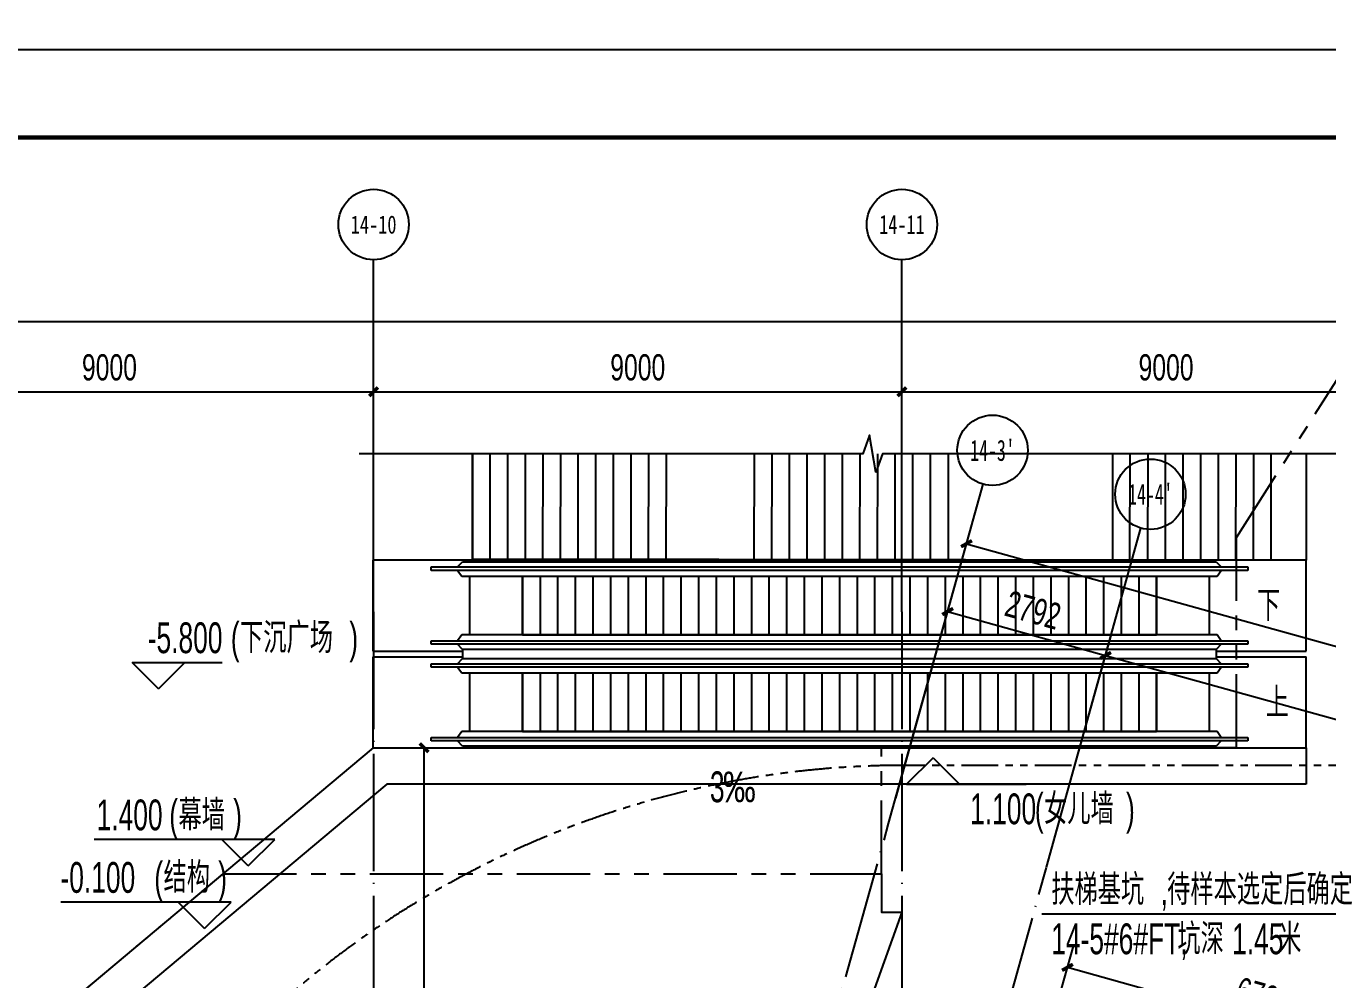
# Model space of a CAD drawing. Extents: x -409435 to 356702, y -107829 to 330904.
# Drawn here: x 71479 to 93658, y 47741 to 64002 of the extents above; entities that cross this region are included whole.
import ezdxf
from ezdxf.enums import TextEntityAlignment as Align
from ezdxf.xclip import XClip

# ---------------------------------------------------------------- set-up
doc = ezdxf.new("R2010")
doc.units = 0
doc.header["$LTSCALE"] = 1000
doc.header["$MEASUREMENT"] = 0
doc.header["$XCLIPFRAME"] = 0
doc.linetypes.add('104-14# 核心筒$0$DOTE', pattern=[2.42, 2, -0.2, 0.02, -0.2])
doc.linetypes.add('X-104 14#平面$0$PHANTOM2', pattern=[1.25, 0.625, -0.125, 0.125, -0.125, 0.125, -0.125])
for name, color, linetype in [('01-标注_尺寸', 124, 'Continuous'), ('104-14# 核心筒$0$01-标注_轴线坐标', 132, 'Continuous'), ('104-14# 核心筒$0$02-TEXT_轴号', 7, 'Continuous'), ('104-14# 核心筒$0$A_AXIS-轴线', 36, '104-14# 核心筒$0$DOTE'), ('104-14# 核心筒$0$AXIS_TEXT', 7, 'Continuous'), ('AXIS_TEXT', 7, 'Continuous'), ('X-104 14#平面$0$01-标注_标高', 200, 'Continuous'), ('X-104 14#平面$0$01-标注_符号', 200, 'Continuous'), ('X-104 14#平面$0$02-TEXT_标注', 130, 'Continuous'), ('X-104 14#平面$0$A-E_楼梯', 171, 'Continuous'), ('X-104 14#平面$0$A-O_屋面', 201, 'Continuous'), ('X-104 14#平面$0$A-SUR_吊顶', 40, 'Continuous')]:
    doc.layers.add(name, color=color, linetype=linetype)
doc.styles.add('104-14# 核心筒$0$_TCH_AXIS', font='STXIHEI_0.TTF', dxfattribs={"width": 0.8})
doc.styles.add('104-14# 核心筒$0$_TCH_DIM_T3', font='ros.shx', dxfattribs={"width": 0.705882, "bigfont": 'jd.shx'})
doc.styles.add('_TCH_DIM_T3', font='ros.shx', dxfattribs={"width": 0.705882, "bigfont": 'jd.shx'})
doc.styles.add('COMPLEX', font='COMPLEX')
doc.styles.add('X-104 14#平面$0$_TCH_DIM', font='ros.shx', dxfattribs={"width": 0.8, "bigfont": 'jd.shx'})
doc.dimstyles.new('104-14# 核心筒$0$_TCH_ARCH&&150', dxfattribs={"dimtxt": 446.25, "dimasz": 150, "dimexe": 375, "dimexo": 450, "dimgap": 189.375, "dimtad": 1, "dimdec": 0, "dimzin": 0, "dimdsep": 46, "dimtxsty": '104-14# 核心筒$0$_TCH_DIM_T3', "dimblk": '104-14# 核心筒$0$_ArchTick', "dimcen": 0.09, "dimclrt": 7, "dimazin": 2, "dimtfac": 1, "dimtdec": 0, "dimtix": 1, "dimtmove": 2, "dimatfit": 3, "dimfxl": 0, "dimtolj": 1, "dimtzin": 0, "dimarcsym": 0})
doc.dimstyles.new('_TCH_ARCH&&150', dxfattribs={"dimtxt": 446.25, "dimasz": 150, "dimexe": 375, "dimexo": 450, "dimgap": 189.375, "dimtad": 1, "dimdec": 0, "dimzin": 0, "dimdsep": 46, "dimtxsty": '_TCH_DIM_T3', "dimblk": 'ARCHTICK', "dimcen": 0.09, "dimclrt": 7, "dimazin": 2, "dimtfac": 1, "dimtdec": 0, "dimtix": 1, "dimtmove": 2, "dimatfit": 3, "dimfxl": 0, "dimtolj": 1, "dimtzin": 0, "dimarcsym": 0})

# ---------------------------------------------------------------- blocks, each defined once
blk = doc.blocks.new('图框-A1+1-2')
for points, const_width in [([(0, 0), (1261, 0), (1261, 594), (0, 594)], 0.05), ([(1186, 584), (25, 584), (25, 10), (1186, 10)], 0.5)]:
    blk.add_lwpolyline(points, close=True, dxfattribs=dict(const_width=const_width))
blk = doc.blocks.new('图框-A1+1-4')
at = {"const_width": 0.05}
blk.add_lwpolyline([(0, 0), (1051, 0), (1051, 594), (0, 594)], close=True, dxfattribs=at)
blk = doc.blocks.new('_AXISO')
blk.add_circle((0, 0), 0.5)
at = {"layer": 'AXIS_TEXT', "style": 'COMPLEX', "width": 1.041667}
blk.add_attdef('A', text='', height=0.56, dxfattribs=at).set_placement((-0.25, -0.28), (0.25, -0.28), align=Align.FIT)
blk = doc.blocks.new('104-14# 核心筒$0$_ArchTick')
at = {"color": 0, "linetype": 'ByBlock', "const_width": 0.4}
blk.add_lwpolyline([(-0.5, -0.5), (0.5, 0.5)], dxfattribs=at)
blk = doc.blocks.new('*D2663')
at = {"layer": '104-14# 核心筒$0$01-标注_轴线坐标', "color": 0, "lineweight": -2, "transparency": 16777216}
for p, q in [((-1359, 54468), (-1359, 59343)), ((116900, 54468), (116900, 59343)), ((-1359, 58968), (116900, 58968))]:
    blk.add_line(p, q, dxfattribs=at)
at = {"layer": 'Defpoints', "color": 0, "transparency": 16777216}
for p in [(116900, 58968), (-1359, 54018), (116900, 54018)]:
    blk.add_point(p, dxfattribs=at)
at = {"layer": '104-14# 核心筒$0$01-标注_轴线坐标', "color": 0, "lineweight": -2, "transparency": 16777216, "xscale": 150, "yscale": 150, "zscale": 150, "rotation": 180}
blk.add_blockref('104-14# 核心筒$0$_ArchTick', (-1359, 58968), dxfattribs=at)
at = {"layer": '104-14# 核心筒$0$01-标注_轴线坐标', "color": 0, "lineweight": -2, "transparency": 16777216, "xscale": 150, "yscale": 150, "zscale": 150}
blk.add_blockref('104-14# 核心筒$0$_ArchTick', (116900, 58968), dxfattribs=at)
at = {"layer": '104-14# 核心筒$0$01-标注_轴线坐标', "color": 7, "transparency": 16777216, "insert": (57771, 59381), "char_height": 446.2, "attachment_point": 5, "style": '104-14# 核心筒$0$_TCH_DIM_T3'}
blk.add_mtext('\\A1;118259', dxfattribs=at)
blk = doc.blocks.new('*D2673')
at = {"layer": '104-14# 核心筒$0$01-标注_轴线坐标', "color": 0, "lineweight": -2, "transparency": 16777216}
for p, q in [((68400, 54468), (68400, 58143)), ((77400, 54468), (77400, 58143)), ((68400, 57768), (77400, 57768))]:
    blk.add_line(p, q, dxfattribs=at)
at = {"layer": 'Defpoints', "color": 0, "transparency": 16777216}
for p in [(77400, 57768), (68400, 54018), (77400, 54018)]:
    blk.add_point(p, dxfattribs=at)
at = {"layer": '104-14# 核心筒$0$01-标注_轴线坐标', "color": 0, "lineweight": -2, "transparency": 16777216, "xscale": 150, "yscale": 150, "zscale": 150, "rotation": 180}
blk.add_blockref('104-14# 核心筒$0$_ArchTick', (68400, 57768), dxfattribs=at)
at = {"layer": '104-14# 核心筒$0$01-标注_轴线坐标', "color": 0, "lineweight": -2, "transparency": 16777216, "xscale": 150, "yscale": 150, "zscale": 150}
blk.add_blockref('104-14# 核心筒$0$_ArchTick', (77400, 57768), dxfattribs=at)
at = {"layer": '104-14# 核心筒$0$01-标注_轴线坐标', "color": 7, "transparency": 16777216, "insert": (72900, 58181), "char_height": 446.2, "attachment_point": 5, "style": '104-14# 核心筒$0$_TCH_DIM_T3'}
blk.add_mtext('\\A1;9000', dxfattribs=at)
blk = doc.blocks.new('*D2674')
at = {"layer": '104-14# 核心筒$0$01-标注_轴线坐标', "color": 0, "lineweight": -2, "transparency": 16777216}
for p, q in [((77400, 54468), (77400, 58143)), ((86400, 54468), (86400, 58143)), ((77400, 57768), (86400, 57768))]:
    blk.add_line(p, q, dxfattribs=at)
at = {"layer": 'Defpoints', "color": 0, "transparency": 16777216}
for p in [(86400, 57768), (77400, 54018), (86400, 54018)]:
    blk.add_point(p, dxfattribs=at)
at = {"layer": '104-14# 核心筒$0$01-标注_轴线坐标', "color": 0, "lineweight": -2, "transparency": 16777216, "xscale": 150, "yscale": 150, "zscale": 150, "rotation": 180}
blk.add_blockref('104-14# 核心筒$0$_ArchTick', (77400, 57768), dxfattribs=at)
at = {"layer": '104-14# 核心筒$0$01-标注_轴线坐标', "color": 0, "lineweight": -2, "transparency": 16777216, "xscale": 150, "yscale": 150, "zscale": 150}
blk.add_blockref('104-14# 核心筒$0$_ArchTick', (86400, 57768), dxfattribs=at)
at = {"layer": '104-14# 核心筒$0$01-标注_轴线坐标', "color": 7, "transparency": 16777216, "insert": (81900, 58181), "char_height": 446.2, "attachment_point": 5, "style": '104-14# 核心筒$0$_TCH_DIM_T3'}
blk.add_mtext('\\A1;9000', dxfattribs=at)
blk = doc.blocks.new('*D2675')
at = {"layer": '104-14# 核心筒$0$01-标注_轴线坐标', "color": 0, "lineweight": -2, "transparency": 16777216}
for p, q in [((86400, 54468), (86400, 58143)), ((95400, 54468), (95400, 58143)), ((86400, 57768), (95400, 57768))]:
    blk.add_line(p, q, dxfattribs=at)
at = {"layer": 'Defpoints', "color": 0, "transparency": 16777216}
for p in [(95400, 57768), (86400, 54018), (95400, 54018)]:
    blk.add_point(p, dxfattribs=at)
at = {"layer": '104-14# 核心筒$0$01-标注_轴线坐标', "color": 0, "lineweight": -2, "transparency": 16777216, "xscale": 150, "yscale": 150, "zscale": 150, "rotation": 180}
blk.add_blockref('104-14# 核心筒$0$_ArchTick', (86400, 57768), dxfattribs=at)
at = {"layer": '104-14# 核心筒$0$01-标注_轴线坐标', "color": 0, "lineweight": -2, "transparency": 16777216, "xscale": 150, "yscale": 150, "zscale": 150}
blk.add_blockref('104-14# 核心筒$0$_ArchTick', (95400, 57768), dxfattribs=at)
at = {"layer": '104-14# 核心筒$0$01-标注_轴线坐标', "color": 7, "transparency": 16777216, "insert": (90900, 58181), "char_height": 446.2, "attachment_point": 5, "style": '104-14# 核心筒$0$_TCH_DIM_T3'}
blk.add_mtext('\\A1;9000', dxfattribs=at)
blk = doc.blocks.new('*D2701')
at = {"layer": '104-14# 核心筒$0$01-标注_轴线坐标', "color": 0, "lineweight": -2, "transparency": 16777216}
for p, q in [((86294, 50843), (87601, 55539)), ((87500, 55178), (111844, 48405)), ((110638, 44069), (111944, 48766))]:
    blk.add_line(p, q, dxfattribs=at)
at = {"layer": 'Defpoints', "color": 0, "transparency": 16777216}
for p in [(86174, 50409), (111844, 48405), (110517, 43636)]:
    blk.add_point(p, dxfattribs=at)
at = {"layer": '104-14# 核心筒$0$01-标注_轴线坐标', "color": 0, "lineweight": -2, "transparency": 16777216, "xscale": 150, "yscale": 150, "zscale": 150}
for p, rotation in [((87500, 55178), 164.4518973649167), ((111844, 48405), 344.4518973649167)]:
    blk.add_blockref('104-14# 核心筒$0$_ArchTick', p, dxfattribs=dict(at, rotation=rotation))
at = {"layer": '104-14# 核心筒$0$01-标注_轴线坐标', "color": 7, "transparency": 16777216, "insert": (99783, 52189), "char_height": 446.2, "attachment_point": 5, "rotation": 344.4519, "style": '104-14# 核心筒$0$_TCH_DIM_T3'}
blk.add_mtext('\\A1;25268', dxfattribs=at)
blk = doc.blocks.new('*D2702')
at = {"layer": '104-14# 核心筒$0$01-标注_轴线坐标', "color": 0, "lineweight": -2, "transparency": 16777216}
for p, q in [((86294, 50843), (87279, 54383)), ((87179, 54022), (89869, 53273)), ((88984, 50094), (89969, 53635))]:
    blk.add_line(p, q, dxfattribs=at)
at = {"layer": 'Defpoints', "color": 0, "transparency": 16777216}
for p in [(89869, 53273), (86174, 50409), (88863, 49661)]:
    blk.add_point(p, dxfattribs=at)
at = {"layer": '104-14# 核心筒$0$01-标注_轴线坐标', "color": 0, "lineweight": -2, "transparency": 16777216, "xscale": 150, "yscale": 150, "zscale": 150}
for p, rotation in [((87179, 54022), 164.4518973650897), ((89869, 53273), 344.4518973650897)]:
    blk.add_blockref('104-14# 核心筒$0$_ArchTick', p, dxfattribs=dict(at, rotation=rotation))
at = {"layer": '104-14# 核心筒$0$01-标注_轴线坐标', "color": 7, "transparency": 16777216, "insert": (88634, 54045), "char_height": 446.2, "attachment_point": 5, "rotation": 344.4519, "style": '104-14# 核心筒$0$_TCH_DIM_T3'}
blk.add_mtext('\\A1;2792', dxfattribs=at)
blk = doc.blocks.new('*D2703')
at = {"layer": '104-14# 核心筒$0$01-标注_轴线坐标', "color": 0, "lineweight": -2, "transparency": 16777216}
for p, q in [((88984, 50094), (89969, 53635)), ((89869, 53273), (102123, 49864)), ((101239, 46685), (102224, 50225))]:
    blk.add_line(p, q, dxfattribs=at)
at = {"layer": 'Defpoints', "color": 0, "transparency": 16777216}
for p in [(102123, 49864), (88863, 49661), (101118, 46251)]:
    blk.add_point(p, dxfattribs=at)
at = {"layer": '104-14# 核心筒$0$01-标注_轴线坐标', "color": 0, "lineweight": -2, "transparency": 16777216, "xscale": 150, "yscale": 150, "zscale": 150}
for p, rotation in [((89869, 53273), 164.4518973650898), ((102123, 49864), 344.4518973650898)]:
    blk.add_blockref('104-14# 核心筒$0$_ArchTick', p, dxfattribs=dict(at, rotation=rotation))
at = {"layer": '104-14# 核心筒$0$01-标注_轴线坐标', "color": 7, "transparency": 16777216, "insert": (96106, 51966), "char_height": 446.2, "attachment_point": 5, "rotation": 344.4519, "style": '104-14# 核心筒$0$_TCH_DIM_T3'}
blk.add_mtext('\\A1;12720', dxfattribs=at)
blk = doc.blocks.new('_ArchTick')
at = {"color": 0, "linetype": 'ByBlock', "const_width": 0.4}
blk.add_lwpolyline([(-0.5, -0.5), (0.5, 0.5)], dxfattribs=at)
blk = doc.blocks.new('*D569')
at = {"layer": '01-标注_尺寸', "color": 0, "lineweight": -2, "transparency": 16777216}
for p, q in [((77850, 51700), (78635, 51700)), ((78260, 40800), (78260, 51700)), ((77850, 40800), (78635, 40800))]:
    blk.add_line(p, q, dxfattribs=at)
at = {"layer": 'Defpoints', "color": 0, "transparency": 16777216}
for p in [(77400, 51700), (78260, 51700), (77400, 40800)]:
    blk.add_point(p, dxfattribs=at)
at = {"layer": '01-标注_尺寸', "color": 0, "lineweight": -2, "transparency": 16777216, "xscale": 150, "yscale": 150, "zscale": 150}
for p, rotation in [((78260, 51700), 90), ((78260, 40800), 270)]:
    blk.add_blockref('_ArchTick', p, dxfattribs=dict(at, rotation=rotation))
at = {"layer": '01-标注_尺寸', "color": 7, "transparency": 16777216, "insert": (77847, 46250), "char_height": 446.2, "attachment_point": 5, "rotation": 90, "style": '_TCH_DIM_T3'}
blk.add_mtext('\\A1;10900', dxfattribs=at)
blk = doc.blocks.new('*D2491')
at = {"layer": '01-标注_尺寸', "color": 0, "lineweight": -2, "transparency": 16777216}
for p, q in [((88629, 45833), (89320, 48319)), ((89220, 47957), (95675, 46161)), ((95084, 44038), (95775, 46523))]:
    blk.add_line(p, q, dxfattribs=at)
at = {"layer": 'Defpoints', "color": 0, "transparency": 16777216}
for p in [(95675, 46161), (88508, 45400), (94963, 43604)]:
    blk.add_point(p, dxfattribs=at)
at = {"layer": '01-标注_尺寸', "color": 0, "lineweight": -2, "transparency": 16777216, "xscale": 150, "yscale": 150, "zscale": 150}
for p, rotation in [((89220, 47957), 164.4518973650939), ((95675, 46161), 344.4518973650939)]:
    blk.add_blockref('_ArchTick', p, dxfattribs=dict(at, rotation=rotation))
at = {"layer": '01-标注_尺寸', "color": 7, "transparency": 16777216, "insert": (92558, 47457), "char_height": 446.2, "attachment_point": 5, "rotation": 344.4519, "style": '_TCH_DIM_T3'}
blk.add_mtext('\\A1;6700', dxfattribs=at)
blk = doc.blocks.new('104-14# 核心筒')
at = {"layer": '104-14# 核心筒$0$01-标注_轴线坐标'}
for p, q in [((77400, 54018.4), (77400, 60018.4)), ((86400, 54018.4), (86400, 60018.4)), ((86174.1, 50411.2), (87782.4, 56191.6)), ((88864, 49662.8), (90472.3, 55443.2))]:
    blk.add_line(p, q, dxfattribs=at)
for centre in [(87943.2, 56769.7), (90633.1, 56021.3)]:
    blk.add_circle(centre, 600, dxfattribs=at)
at = {"layer": '104-14# 核心筒$0$A_AXIS-轴线'}
for p, q in [((77400, 54018.4), (77400, -8545.1)), ((86400, 54018.4), (86400, -8545.1)), ((83500, 40800), (86174.1, 50411.2)), ((84842.7, 35209.6), (88863.4, 49660.6))]:
    blk.add_line(p, q, dxfattribs=at)
at = {"layer": '104-14# 核心筒$0$01-标注_轴线坐标'}
ref = blk.add_blockref('_AXISO', (77400, 60618.4), dxfattribs=dict(at, xscale=1200, yscale=1200, zscale=1200))
ref.add_attrib('A', '14-10', dxfattribs={"layer": '104-14# 核心筒$0$AXIS_TEXT', "height": 309.95, "style": '104-14# 核心筒$0$_TCH_AXIS', "width": 0.923061}).set_placement((77009.6, 60463.4), (77790.4, 60463.4), align=Align.FIT)
ref = blk.add_blockref('_AXISO', (86400, 60618.4), dxfattribs=dict(at, xscale=1200, yscale=1200, zscale=1200))
ref.add_attrib('A', '14-11', dxfattribs={"layer": '104-14# 核心筒$0$AXIS_TEXT', "height": 326.86, "style": '104-14# 核心筒$0$_TCH_AXIS', "width": 0.867563}).set_placement((86013.1, 60454.9), (86786.9, 60454.9), align=Align.FIT)
at = {"layer": '104-14# 核心筒$0$02-TEXT_轴号', "style": '104-14# 核心筒$0$_TCH_AXIS'}
for s, height, width, p, p2 in [("14-3'", 359.99, 0.898063, (87563.7, 56589.7), (88322.7, 56589.7)), ("14-4'", 352.93, 0.920026, (90252, 55844.8), (91014.2, 55844.8))]:
    blk.add_text(s, height=height, dxfattribs=dict(at, width=width)).set_placement(p, p2, align=Align.FIT)
at = {"layer": '104-14# 核心筒$0$01-标注_轴线坐标'}
for p1, p2, distance, picture, middle in [((-1359, 54018.4), (116900.2, 54018.4), 4950, '*D2663', (57770.6, 59380.9)), ((68400, 54018.4), (77400, 54018.4), 3750, '*D2673', (72900, 58180.9)), ((77400, 54018.4), (86400, 54018.4), 3750, '*D2674', (81900, 58180.9)), ((86400, 54018.4), (95400, 54018.4), 3750, '*D2675', (90900, 58180.9)), ((86173.5, 50409), (110517.1, 43636), 4950, '*D2701', (99782.7, 52188.8)), ((86173.5, 50409), (88863.4, 49660.6), 3750, '*D2702', (88634.2, 54045)), ((88863.4, 49660.6), (101117.9, 46251.1), 3750, '*D2703', (96106.4, 51966))]:
    dim = blk.add_aligned_dim(p1=p1, p2=p2, distance=distance, dimstyle='104-14# 核心筒$0$_TCH_ARCH&&150', dxfattribs=at)
    dim.commit()
    dim.dimension.update_dxf_attribs({"geometry": picture, "text_midpoint": middle})
blk = doc.blocks.new('X-104 14#平面')
for points in [[(-18433.5, 63600), (139216.5, 63600), (139216.5, 152700), (-18433.5, 152700)], [(-38664.4, 63600), (150485.6, 63600), (150485.6, -25500), (-38664.4, -25500)]]:
    blk.add_lwpolyline(points, close=True)
at = {"layer": 'X-104 14#平面$0$01-标注_标高'}
for p, q in [((73735.6, 52704.7), (73285.6, 53154.7)), ((73285.6, 53154.7), (74817.5, 53154.7)), ((73735.6, 52704.7), (74185.6, 53154.7)), ((86929.5, 51528.2), (86479.5, 51078.2)), ((86929.5, 51528.2), (87379.5, 51078.2)), ((86479.5, 51078.2), (88514.3, 51078.2)), ((75715, 50135), (72639.8, 50135)), ((75265, 49685), (74815, 50135)), ((75265, 49685), (75715, 50135)), ((74971, 49069.5), (72074.5, 49069.5)), ((74521, 48619.5), (74071, 49069.5)), ((74521, 48619.5), (74971, 49069.5))]:
    blk.add_line(p, q, dxfattribs=at)
at = {"layer": 'X-104 14#平面$0$01-标注_符号'}
blk.add_line((94918.5, 48863), (88786, 48863), dxfattribs=at)
blk.add_lwpolyline([(94649.5, 56711.2), (86070.8, 56711.2), (85956.1, 56396.2), (85845.1, 57026.2), (85733.3, 56711.2), (77154.6, 56711.2)], dxfattribs=at)
for points in [[(93538, 55803.6, 0, 0, 0), (89578.9, 55803.6, 120, 0, 0), (89128.9, 55803.6, 0, 0, 0)], [(92290.5, 54122, 0, 0, 0), (80685, 54122, 120, 0, 0), (80235, 54122, 0, 0, 0)], [(80235, 52474, 0, 0, 0), (91840.5, 52474, 120, 0, 0), (92290.5, 52474, 0, 0, 0)], [(82599.5, 50614, 0, 0, 0), (83751, 50614, 120, 0, 0), (84201, 50614, 0, 0, 0)]]:
    blk.add_lwpolyline(points, format="xyseb", dxfattribs=at)
at = {"layer": 'X-104 14#平面$0$A-E_楼梯'}
for p, q in [((79086.9, 56711.2), (79085, 54911.5)), ((82385, 54907.9), (82387, 56711.2)), ((83885, 54906.3), (83887, 56711.2)), ((84185, 54906), (84187, 56711.2)), ((84485, 54905.6), (84487, 56711.2)), ((84785, 54905.3), (84787, 56711.2)), ((85085, 54905), (85087, 56711.2)), ((85385, 54904.6), (85387, 56711.2)), ((85685, 54904.3), (85687, 56711.2)), ((85985, 54904), (85987, 56711.2)), ((86285, 54903.7), (86287, 56711.2)), ((86585, 54903.3), (86587, 56711.2)), ((86885, 54903), (86887, 56711.2)), ((87187, 56711.2), (87185, 54902.7)), ((89987, 56711.2), (89985, 54896)), ((90285, 54896), (90287, 56711.2)), ((90587, 56711.2), (90585, 54896)), ((90887, 56711.2), (90885, 54896)), ((91187, 56711.2), (91185, 54896)), ((91487, 56711.2), (91485, 54896)), ((91787, 56711.2), (91785, 54896)), ((92087, 56711.2), (92085, 54896)), ((92387, 56711.2), (92385, 54896)), ((92687, 56711.2), (92685, 54896.7)), ((93285, 56711.2), (93285, 54896)), ((77385, 54896), (77385, 53348)), ((93285, 54896), (77385, 54896)), ((78379.5, 54721), (78379.5, 54781)), ((78379.5, 54781), (92290.5, 54781)), ((78829.5, 54781), (78915.5, 54867)), ((78915.5, 54867), (91754.5, 54867)), ((91754.5, 54867), (91840.5, 54781)), ((92290.5, 54781), (92290.5, 54721)), ((93285, 53348), (93285, 54896)), ((92290.5, 54721), (78379.5, 54721)), ((78829.5, 54721), (78902.2, 54622)), ((78902.2, 54622), (91767.7, 54622)), ((79035, 54622), (79035, 53622)), ((79935, 54622), (90735, 54622)), ((79935, 54622), (79935, 53622)), ((79935, 53622), (79935, 54622)), ((80235, 54622), (80235, 53622)), ((80535, 54622), (80535, 53622)), ((80835, 54622), (80835, 53622)), ((81135, 54622), (81135, 53622)), ((81435, 54622), (81435, 53622)), ((81735, 54622), (81735, 53622)), ((82035, 54622), (82035, 53622)), ((82335, 54622), (82335, 53622)), ((82635, 54622), (82635, 53622)), ((82935, 54622), (82935, 53622)), ((83235, 54622), (83235, 53622)), ((83535, 54622), (83535, 53622)), ((83835, 54622), (83835, 53622)), ((84135, 54622), (84135, 53622)), ((84435, 54622), (84435, 53622)), ((84735, 54622), (84735, 53622)), ((85035, 54622), (85035, 53622)), ((85335, 54622), (85335, 53622)), ((85635, 54622), (85635, 53622)), ((85935, 54622), (85935, 53622)), ((86235, 54622), (86235, 53622)), ((86535, 54622), (86535, 53622)), ((86835, 54622), (86835, 53622)), ((87135, 54622), (87135, 53622)), ((87435, 54622), (87435, 53622)), ((87735, 54622), (87735, 53622)), ((88035, 54622), (88035, 53622)), ((88335, 54622), (88335, 53622)), ((88635, 54622), (88635, 53622)), ((88935, 54622), (88935, 53622)), ((89235, 54622), (89235, 53622)), ((89535, 54622), (89535, 53622)), ((89835, 54622), (89835, 53622)), ((90135, 54622), (90135, 53622)), ((90435, 54622), (90435, 53622)), ((90735, 54622), (90735, 53622)), ((90735, 53622), (90735, 54622)), ((91635, 54622), (91635, 53622)), ((91767.7, 54622), (91840.5, 54721)), ((78379.5, 53463), (78379.5, 53523)), ((78379.5, 53523), (92290.5, 53523)), ((92290.5, 53463), (78379.5, 53463)), ((78902.2, 53622), (78829.5, 53523)), ((78915.5, 53377), (78829.5, 53463)), ((91767.7, 53622), (78902.2, 53622)), ((79935, 53622), (90735, 53622)), ((91840.5, 53463), (91754.5, 53377)), ((91840.5, 53523), (91767.7, 53622)), ((92290.5, 53523), (92290.5, 53463)), ((77385, 53348), (78915.5, 53348)), ((77385, 53248), (77385, 51700)), ((77385, 53248), (78915.5, 53248)), ((91754.5, 53377), (78915.5, 53377)), ((78915.5, 53377), (78915.5, 53219)), ((91754.5, 53377), (91754.5, 53219)), ((91754.5, 53348), (93285, 53348)), ((91754.5, 53248), (93285, 53248)), ((93285, 51700), (93285, 53248)), ((78379.5, 53073), (78379.5, 53133)), ((78379.5, 53133), (92290.5, 53133)), ((92290.5, 53073), (78379.5, 53073)), ((78829.5, 53133), (78915.5, 53219)), ((78829.5, 53073), (78902.2, 52974)), ((78915.5, 53219), (91754.5, 53219)), ((91754.5, 53219), (91840.5, 53133)), ((91767.7, 52974), (91840.5, 53073)), ((92290.5, 53133), (92290.5, 53073)), ((78902.2, 52974), (91767.7, 52974)), ((79035, 52974), (79035, 51974)), ((79935, 52974), (90735, 52974)), ((79935, 52974), (79935, 51974)), ((79935, 51974), (79935, 52974)), ((80235, 52974), (80235, 51974)), ((80535, 52974), (80535, 51974)), ((80835, 52974), (80835, 51974)), ((81135, 52974), (81135, 51974)), ((81435, 52974), (81435, 51974)), ((81735, 52974), (81735, 51974)), ((82035, 52974), (82035, 51974)), ((82335, 52974), (82335, 51974)), ((82635, 52974), (82635, 51974)), ((82935, 52974), (82935, 51974)), ((83235, 52974), (83235, 51974)), ((83535, 52974), (83535, 51974)), ((83835, 52974), (83835, 51974)), ((84135, 52974), (84135, 51974)), ((84435, 52974), (84435, 51974)), ((84735, 52974), (84735, 51974)), ((85035, 52974), (85035, 51974)), ((85335, 52974), (85335, 51974)), ((85635, 52974), (85635, 51974)), ((85935, 52974), (85935, 51974)), ((86235, 52974), (86235, 51974)), ((86535, 52974), (86535, 51974)), ((86835, 52974), (86835, 51974)), ((87135, 52974), (87135, 51974)), ((87435, 52974), (87435, 51974)), ((87735, 52974), (87735, 51974)), ((88035, 52974), (88035, 51974)), ((88335, 52974), (88335, 51974)), ((88635, 52974), (88635, 51974)), ((88935, 52974), (88935, 51974)), ((89235, 52974), (89235, 51974)), ((89535, 52974), (89535, 51974)), ((89835, 52974), (89835, 51974)), ((90135, 52974), (90135, 51974)), ((90435, 52974), (90435, 51974)), ((90735, 52974), (90735, 51974)), ((90735, 51974), (90735, 52974)), ((91635, 52974), (91635, 51974)), ((78902.2, 51974), (78829.5, 51875)), ((91767.7, 51974), (78902.2, 51974)), ((79935, 51974), (90735, 51974)), ((91840.5, 51875), (91767.7, 51974)), ((77385, 51700), (93285, 51700)), ((78379.5, 51815), (78379.5, 51875)), ((78379.5, 51875), (92290.5, 51875)), ((92290.5, 51815), (78379.5, 51815)), ((78915.5, 51729), (78829.5, 51815)), ((91754.5, 51729), (78915.5, 51729)), ((91840.5, 51815), (91754.5, 51729)), ((92290.5, 51875), (92290.5, 51815))]:
    blk.add_line(p, q, dxfattribs=at)
at = {"layer": 'X-104 14#平面$0$A-E_楼梯', "flags": 128}
for points in [[(87485, 54902.3), (79085, 54911.5), (79086.9, 56711.2)], [(79385, 54911.2), (79386.9, 56711.2)], [(79685, 54910.9), (79686.9, 56711.2)], [(79985, 54910.6), (79986.9, 56711.2)], [(80285, 54910.2), (80286.9, 56711.2)], [(80585, 54909.9), (80587, 56711.2)], [(80885, 54909.6), (80887, 56711.2)], [(81185, 54909.2), (81187, 56711.2)], [(81485, 54908.9), (81487, 56711.2)], [(81785, 54908.6), (81787, 56711.2)], [(82085, 54908.3), (82087, 56711.2)]]:
    blk.add_lwpolyline(points, dxfattribs=at)
at = {"layer": 'X-104 14#平面$0$A-O_屋面', "ltscale": 5}
blk.add_line((93285, 51700), (93285, 51080), dxfattribs=at)
at = {"layer": 'X-104 14#平面$0$A-O_屋面', "linetype": 'X-104 14#平面$0$PHANTOM2', "ltscale": 2}
blk.add_lwpolyline([(116300, 1125.5), (112466, -2800), (-12111.5, -2800), (-10903.8, 3413.1), (-11202.5, 3471.2), (-4857, 36100), (58808.6, 36100), (74837.7, 49550), (86050, 49550), (86050, 51700), (92100, 51702), (92100, 55283.2), (94608.8, 59227.5), (95621.4, 58583.5), (95782.4, 58836.6), (99791.5, 56286.5), (107067.8, 54161.9), (111100, 54161.9), (111100, 52680), (116300, 52680)], close=True, dxfattribs=at)
at = {"layer": 'X-104 14#平面$0$A-O_屋面', "ltscale": 5}
for points in [[(-11202.5, 3471.2), (-4857, 36100), (58808.6, 36100), (77400, 51700), (93285, 51700)], [(93285, 51080), (77625.7, 51080), (59034.3, 35480), (-4345.9, 35480), (-10594, 3352.8)], [(86050, 49550), (86050, 48900), (86400, 48900), (83932.6, 42008.3)]]:
    blk.add_lwpolyline(points, dxfattribs=at)
at = {"layer": 'X-104 14#平面$0$A-SUR_吊顶', "linetype": 'X-104 14#平面$0$PHANTOM2'}
blk.add_line((101791.4, 51400), (86449.2, 51400), dxfattribs=at)
blk.add_arc((86449.2, 35400), 16000, 90, 132.2322, dxfattribs=at)
ref = blk.add_blockref('104-14# 核心筒', (0, 0))
XClip(ref).set_block_clipping_path([(-38664.3623821461, -25500), (139216.5485069363, 330900)])
at = {"xscale": 150, "yscale": 150, "zscale": 150}
for name, p in [('图框-A1+1-4', (-18433.5, 63600)), ('图框-A1+1-2', (-38664.4, -25500))]:
    blk.add_blockref(name, p, dxfattribs=at)
at = {"layer": 'X-104 14#平面$0$02-TEXT_标注', "style": 'X-104 14#平面$0$_TCH_DIM'}
for s, height, width, p in [('下', 520.9, 0.8, (92448, 53859.5)), ('-5.800', 525, 0.64, (73551.7, 53312.2)), ('(', 525, 0.64, (74967.5, 53312.2)), ('下沉广场', 520.93, 0.8, (75124.3, 53312.2)), (')', 525, 0.64, (76986.6, 53312.2)), ('上', 520.9, 0.8, (92597.6, 52211.5)), ('3', 525, 0.64, (83128.7, 50771.5)), ('‰', 520.9, 0.8, (83352.7, 50771.5)), ('1.400', 525, 0.64, (72681.2, 50292.5)), ('(', 525, 0.64, (73919.5, 50292.5)), ('幕墙', 520.93, 0.8, (74076.3, 50292.5)), (')', 525, 0.64, (75007.5, 50292.5)), ('1.100', 525, 0.64, (87562.1, 50395.7)), ('(', 525, 0.64, (88664.3, 50395.7)), ('女儿墙', 520.93, 0.8, (88821.1, 50395.7)), (')', 525, 0.64, (90217.8, 50395.7)), ('-0.100', 525, 0.64, (72065.5, 49227)), ('(', 525, 0.64, (73664.4, 49227)), ('结构', 520.93, 0.8, (73821.2, 49227)), (')', 525, 0.64, (74752.4, 49227)), ('扶梯基坑', 520.93, 0.8, (88943.5, 49020.5)), ('待样本选定后确定', 520.93, 0.8, (90917.8, 49020.5)), (',', 525, 0.64, (90805.8, 49020.5)), ('14-5#6#FT,', 525, 0.64, (88943.5, 48180.5)), ('坑深', 520.93, 0.8, (91093.9, 48180.5)), ('1.45', 525, 0.64, (92025.1, 48180.5)), ('米', 520.9, 0.8, (92809.1, 48180.5))]:
    blk.add_text(s, height=height, dxfattribs=dict(at, width=width)).set_placement(p)

msp = doc.modelspace()

# ---------------------------------------------------------------- block references
msp.add_blockref('X-104 14#平面', (0, 0))

# ---------------------------------------------------------------- dimensions: what is measured, and where the dimension line sits
at = {"layer": '01-标注_尺寸'}
dim = msp.add_aligned_dim(p1=(77400, 40800), p2=(77400, 51700), distance=-859.8, dimstyle='_TCH_ARCH&&150', dxfattribs=at)
dim.commit()
dim.dimension.update_dxf_attribs({"geometry": '*D569', "text_midpoint": (77847.3, 46250)})
dim = msp.add_linear_dim(base=(95674.6, 46161.4), p1=(88508.3, 45399.9), p2=(94963.1, 43604), angle=344.4519, dimstyle='_TCH_ARCH&&150', override={"dimgap": 0}, dxfattribs=at)
dim.commit()
dim.dimension.update_dxf_attribs({"geometry": '*D2491', "text_midpoint": (92557.8, 47456.7), "dimtype": 161, "text_rotation": 344.4519})

doc.saveas('drawing.dxf')
